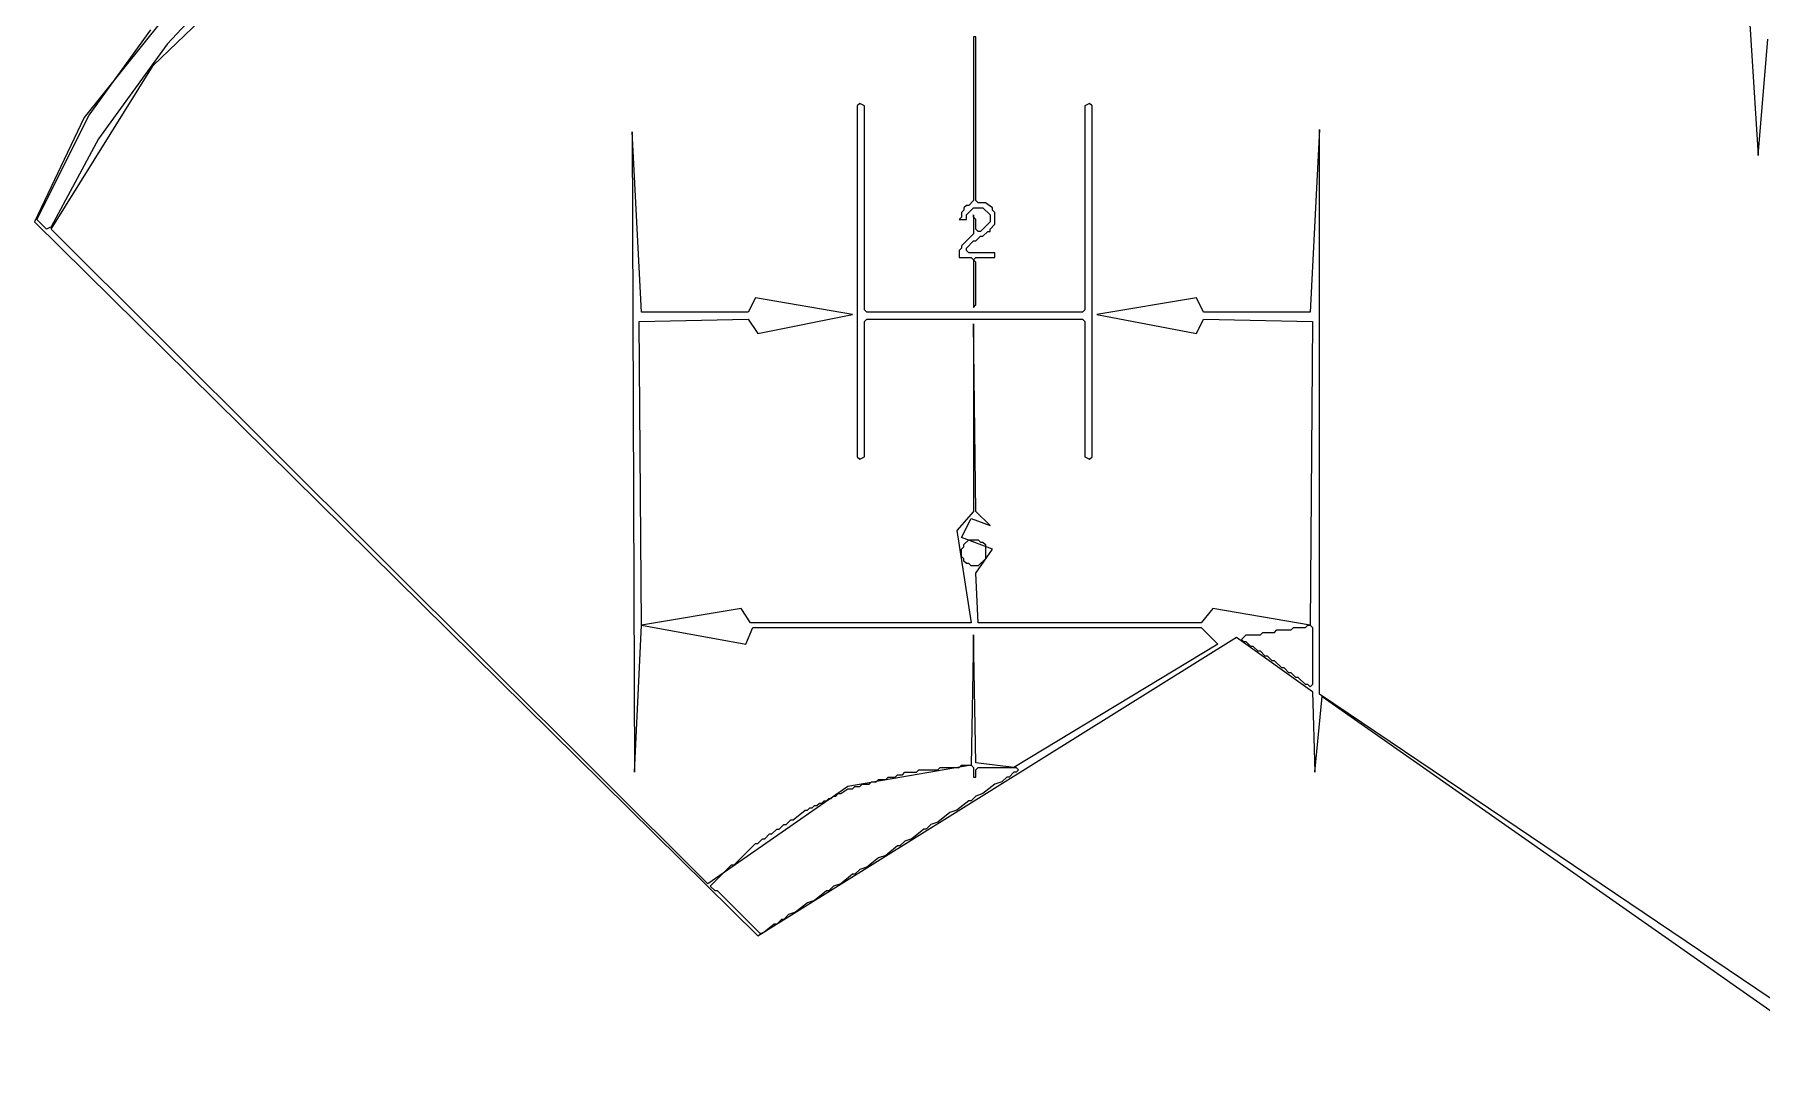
# Model space of a CAD drawing. Extents: x 17 to 323, y -435 to -5.
# Drawn here: x 210.3 to 283.1, y -148.8 to -104.5 of the extents above; entities that cross this region are included whole.
import ezdxf

# ---------------------------------------------------------------- set-up
doc = ezdxf.new("R2010")
doc.units = 0

msp = doc.modelspace()

# ---------------------------------------------------------------- linework, layer by layer
at = {"layer": 'CONTOURS'}
for p, q in [((215.3, -105.8), (222.1, -99.3)), ((218, -101), (212.4, -108)), ((218.7, -101.9), (215.9, -104.9)), ((282.6, -103.4), (283, -109.6)), ((212.6, -107.9), (215.2, -104.3)), ((250, -104.6), (249.9, -104.6)), ((249.9, -104.6), (249.9, -111.5)), ((250, -111.5), (250, -104.6)), ((283, -109.6), (283.4, -104.7)), ((215.9, -104.9), (213, -108.9)), ((211, -112.7), (215.3, -105.8)), ((245.1, -107.4), (245, -107.5)), ((245, -107.5), (245, -122.3)), ((245.3, -107.5), (245.1, -107.4)), ((245.3, -116.1), (245.3, -107.5)), ((254.8, -107.4), (254.6, -107.5)), ((254.6, -107.5), (254.6, -116.1)), ((254.9, -107.5), (254.8, -107.4)), ((254.9, -122.3), (254.9, -107.5)), ((212.4, -108), (210.3, -112.4)), ((210.4, -112.3), (212.6, -107.9)), ((264.5, -108.5), (264.1, -116.2)), ((264.5, -132.3), (264.5, -108.5)), ((213, -108.9), (211, -112.6)), ((235.9, -116.2), (235.5, -108.6)), ((235.5, -108.6), (235.6, -135.6)), ((249.5, -111.9), (249.4, -112)), ((249.4, -112), (249.4, -112.2)), ((249.6, -111.7), (249.5, -111.8)), ((249.5, -111.8), (249.5, -111.9)), ((249.7, -111.7), (249.6, -111.7)), ((249.6, -112.1), (249.9, -111.8)), ((249.6, -112.3), (249.6, -112.1)), ((249.9, -111.5), (249.7, -111.7)), ((249.9, -111.8), (250.3, -111.8)), ((249.9, -112.2), (249.9, -112.1)), ((249.9, -112.1), (249.9, -112.9)), ((250.1, -111.6), (250, -111.5)), ((250.4, -111.6), (250.1, -111.6)), ((250.3, -111.8), (250.6, -112.1)), ((250.7, -111.8), (250.4, -111.6)), ((250.6, -112.1), (250.6, -112.4)), ((250.7, -111.9), (250.7, -111.8)), ((250.8, -112), (250.7, -111.9)), ((250.8, -112.5), (250.8, -112)), ((210.3, -112.4), (240.8, -142.5)), ((210.8, -112.7), (210.4, -112.3)), ((211, -112.6), (210.8, -112.7)), ((238.7, -140.3), (211, -112.7)), ((249.4, -112.2), (249.3, -112.3)), ((249.3, -112.3), (249.6, -112.3)), ((250, -112.3), (249.9, -112.2)), ((250, -112.7), (250, -112.3)), ((250.1, -112.8), (250, -112.7)), ((250.2, -112.8), (250.1, -112.8)), ((250.6, -112.4), (250.2, -112.8)), ((250.3, -113), (250.5, -112.8)), ((250.5, -112.8), (250.6, -112.8)), ((250.6, -112.7), (250.8, -112.5)), ((250.6, -112.8), (250.6, -112.7)), ((249.4, -113.5), (249.3, -113.6)), ((249.3, -113.6), (249.3, -113.9)), ((249.9, -112.9), (249.4, -113.4)), ((249.4, -113.4), (249.4, -113.5)), ((249.6, -113.5), (249.9, -113.2)), ((249.6, -113.6), (249.6, -113.5)), ((249.7, -113.7), (249.6, -113.6)), ((249.9, -113.2), (250, -113.2)), ((250, -113.2), (250.2, -113)), ((250.2, -113), (250.3, -113)), ((249.3, -113.9), (249.8, -113.9)), ((250.8, -113.7), (249.7, -113.7)), ((249.8, -113.9), (249.9, -114)), ((249.9, -114), (250, -113.9)), ((249.9, -114), (249.9, -116)), ((250, -114.1), (249.9, -114)), ((250, -113.9), (250.8, -113.9)), ((250, -115.9), (250, -114.1)), ((250.8, -113.9), (250.8, -113.7)), ((240.7, -115.6), (240.4, -116.2)), ((244.8, -116.3), (240.7, -115.6)), ((259.3, -115.6), (255.1, -116.3)), ((259.6, -116.2), (259.3, -115.6)), ((235.8, -116.6), (240.4, -116.5)), ((240.4, -116.2), (235.9, -116.2)), ((240.4, -116.5), (240.8, -117.1)), ((240.8, -117.1), (244.8, -116.3)), ((245.4, -116.2), (245.3, -116.1)), ((245.3, -116.6), (245.4, -116.5)), ((254.5, -116.2), (245.4, -116.2)), ((245.4, -116.5), (254.5, -116.5)), ((249.9, -116), (250, -115.9)), ((254.6, -116.1), (254.5, -116.2)), ((254.5, -116.5), (254.6, -116.6)), ((255.1, -116.3), (259.3, -117.1)), ((259.3, -117.1), (259.6, -116.5)), ((264.1, -116.2), (259.6, -116.2)), ((259.6, -116.5), (264.2, -116.6)), ((235.9, -129.4), (235.8, -116.6)), ((245.3, -122.3), (245.3, -116.6)), ((250, -124.6), (249.9, -116.7)), ((249.9, -116.7), (249.9, -124.6)), ((254.6, -116.6), (254.6, -122.3)), ((264.2, -116.6), (264.1, -129.4)), ((245, -122.3), (245.1, -122.4)), ((245.1, -122.4), (245.3, -122.3)), ((254.6, -122.3), (254.8, -122.4)), ((254.8, -122.4), (254.9, -122.3)), ((249.9, -124.6), (249.2, -125.4)), ((249.4, -125.7), (249.8, -124.9)), ((249.8, -124.9), (250.6, -125.2)), ((250.6, -125.2), (250, -124.6)), ((249.2, -125.4), (249.8, -129.3)), ((250.7, -126.2), (249.4, -125.7)), ((249.5, -126), (249.7, -125.8)), ((249.5, -126.1), (249.5, -126)), ((249.7, -125.8), (250.1, -125.8)), ((250.1, -125.8), (250.2, -125.9)), ((250.2, -125.9), (250.3, -125.9)), ((250.3, -125.9), (250.4, -126)), ((250.4, -126), (250.4, -126.6)), ((249.4, -126.2), (249.5, -126.1)), ((249.4, -126.5), (249.4, -126.2)), ((249.5, -126.6), (249.4, -126.5)), ((249.5, -126.7), (249.5, -126.6)), ((249.6, -126.8), (249.5, -126.7)), ((250, -127.2), (250.7, -126.2)), ((250.4, -126.6), (250.1, -126.9)), ((249.7, -126.8), (249.6, -126.8)), ((249.8, -126.9), (249.7, -126.8)), ((250.1, -126.9), (249.8, -126.9)), ((250.1, -129.3), (250, -127.2)), ((240.1, -128.7), (235.9, -129.4)), ((240.5, -129.3), (240.1, -128.7)), ((260, -128.7), (259.5, -129.3)), ((264.1, -129.4), (260, -128.7)), ((235.6, -135.6), (235.9, -129.4)), ((235.9, -129.4), (240.3, -130.2)), ((240.3, -130.2), (240.6, -129.5)), ((249.8, -129.3), (240.5, -129.3)), ((240.6, -129.5), (259.5, -129.5)), ((259.5, -129.3), (250.1, -129.3)), ((259.5, -129.5), (260.2, -130.2)), ((262.6, -129.7), (262.7, -129.6)), ((262.7, -129.6), (263.3, -129.6)), ((263.3, -129.6), (263.4, -129.5)), ((263.4, -129.5), (263.9, -129.5)), ((263.9, -129.5), (264, -129.4)), ((264, -129.4), (264.1, -129.4)), ((264.1, -129.4), (264.2, -129.5)), ((264.2, -129.5), (264.2, -131.9)), ((240.8, -142.5), (261, -129.9)), ((249.9, -129.8), (249.8, -135.3)), ((250, -135.2), (249.9, -129.8)), ((260.2, -130.2), (251.6, -135.4)), ((261, -129.9), (264.2, -132.2)), ((261.2, -130), (261.4, -129.8)), ((261.3, -130.1), (261.2, -130)), ((261.4, -130.1), (261.3, -130.1)), ((261.4, -129.8), (262, -129.8)), ((261.6, -130.3), (261.4, -130.1)), ((261.7, -130.3), (261.6, -130.3)), ((261.9, -130.5), (261.7, -130.3)), ((262, -129.8), (262.1, -129.7)), ((262.1, -129.7), (262.6, -129.7)), ((262, -130.5), (261.9, -130.5)), ((262.2, -130.7), (262, -130.5)), ((262.3, -130.7), (262.2, -130.7)), ((262.5, -130.9), (262.3, -130.7)), ((262.6, -130.9), (262.5, -130.9)), ((262.9, -131.2), (262.6, -130.9)), ((263, -131.2), (262.9, -131.2)), ((263.2, -131.4), (263, -131.2)), ((263.3, -131.4), (263.2, -131.4)), ((263.5, -131.6), (263.3, -131.4)), ((263.6, -131.6), (263.5, -131.6)), ((263.9, -131.9), (263.6, -131.6)), ((264, -131.9), (263.9, -131.9)), ((264.1, -132), (264, -131.9)), ((264.2, -131.9), (264.1, -132)), ((264.2, -132.2), (264.3, -135.6)), ((264.3, -135.6), (264.6, -132.4)), ((288.2, -148.3), (264.5, -132.3)), ((264.6, -132.4), (288, -148.8)), ((249.8, -135.3), (244.6, -136.2)), ((248.4, -135.5), (248.5, -135.4)), ((248.5, -135.4), (249.3, -135.4)), ((249.3, -135.4), (249.4, -135.3)), ((249.4, -135.3), (249.8, -135.3)), ((249.8, -135.3), (249.9, -135.4)), ((249.9, -135.4), (249.9, -135.8)), ((251.6, -135.4), (250, -135.2)), ((250, -135.5), (250.1, -135.4)), ((250.1, -135.4), (251.7, -135.4)), ((251.7, -135.4), (251.8, -135.5)), ((245.1, -136.2), (245.2, -136.1)), ((245.2, -136.1), (245.5, -136.1)), ((245.5, -136.1), (245.6, -136)), ((245.6, -136), (245.8, -136)), ((245.8, -136), (245.9, -135.9)), ((245.9, -135.9), (246.2, -135.9)), ((246.2, -135.9), (246.3, -135.8)), ((246.3, -135.8), (246.6, -135.8)), ((246.6, -135.8), (246.7, -135.7)), ((246.7, -135.7), (246.9, -135.7)), ((246.9, -135.7), (247, -135.6)), ((247, -135.6), (247.5, -135.6)), ((247.5, -135.6), (247.6, -135.5)), ((247.6, -135.5), (248.4, -135.5)), ((249.9, -135.8), (250, -135.8)), ((250, -135.8), (250, -135.5)), ((250.8, -136.1), (250.3, -136.5)), ((251.1, -136), (250.8, -136.1)), ((251.3, -135.8), (251.1, -136)), ((251.4, -135.8), (251.3, -135.8)), ((251.6, -135.6), (251.4, -135.8)), ((251.7, -135.6), (251.6, -135.6)), ((251.8, -135.5), (251.7, -135.6)), ((244.6, -136.2), (238.7, -140.3)), ((243.3, -137), (243.4, -136.9)), ((243.4, -136.9), (243.5, -136.9)), ((243.5, -136.9), (243.6, -136.8)), ((243.6, -136.8), (243.7, -136.8)), ((243.7, -136.8), (243.8, -136.7)), ((243.8, -136.7), (243.9, -136.7)), ((243.9, -136.7), (244, -136.6)), ((244, -136.6), (244.1, -136.6)), ((244.1, -136.6), (244.2, -136.5)), ((244.2, -136.5), (244.3, -136.5)), ((244.3, -136.5), (244.6, -136.3)), ((244.6, -136.3), (244.8, -136.3)), ((244.8, -136.3), (244.9, -136.2)), ((244.9, -136.2), (245.1, -136.2)), ((249.7, -136.8), (249.2, -137.2)), ((249.8, -136.8), (249.7, -136.8)), ((250, -136.6), (249.8, -136.8)), ((250.3, -136.5), (250, -136.6)), ((242, -137.8), (242.2, -137.6)), ((242.2, -137.6), (242.3, -137.6)), ((242.3, -137.6), (242.8, -137.2)), ((242.8, -137.2), (242.9, -137.2)), ((242.9, -137.2), (243, -137.1)), ((243, -137.1), (243.1, -137.1)), ((243.1, -137.1), (243.2, -137)), ((243.2, -137), (243.3, -137)), ((248.9, -137.3), (248.4, -137.7)), ((249.2, -137.2), (248.9, -137.3)), ((241.1, -138.4), (241.3, -138.2)), ((241.3, -138.2), (241.4, -138.2)), ((241.4, -138.2), (241.6, -138)), ((241.6, -138), (241.7, -138)), ((241.7, -138), (241.9, -137.8)), ((241.9, -137.8), (242, -137.8)), ((247.8, -138), (247.3, -138.4)), ((247.9, -138), (247.8, -138)), ((248.1, -137.8), (247.9, -138)), ((248.4, -137.7), (248.1, -137.8)), ((239.8, -139.5), (240.7, -138.6)), ((240.7, -138.6), (240.8, -138.6)), ((240.8, -138.6), (241, -138.4)), ((241, -138.4), (241.1, -138.4)), ((246.2, -139.1), (245.9, -139.2)), ((246.7, -138.7), (246.2, -139.1)), ((246.8, -138.7), (246.7, -138.7)), ((247, -138.5), (246.8, -138.7)), ((247.3, -138.4), (247, -138.5)), ((238.8, -140.4), (239.7, -139.5)), ((239.7, -139.5), (239.8, -139.5)), ((245.1, -139.7), (244.9, -139.9)), ((245.4, -139.6), (245.1, -139.7)), ((245.9, -139.2), (245.4, -139.6)), ((239, -140.6), (238.8, -140.4)), ((244, -140.4), (243.8, -140.6)), ((244.3, -140.3), (244, -140.4)), ((244.8, -139.9), (244.3, -140.3)), ((244.9, -139.9), (244.8, -139.9)), ((239.1, -140.6), (239, -140.6)), ((240.9, -142.4), (239.1, -140.6)), ((242.9, -141.1), (242.4, -141.5)), ((243.2, -141), (242.9, -141.1)), ((243.7, -140.6), (243.2, -141)), ((243.8, -140.6), (243.7, -140.6)), ((241.5, -142), (241, -142.4)), ((241.6, -142), (241.5, -142)), ((241.8, -141.8), (241.6, -142)), ((241.9, -141.8), (241.8, -141.8)), ((242.1, -141.6), (241.9, -141.8)), ((242.4, -141.5), (242.1, -141.6)), ((241, -142.4), (240.9, -142.4))]:
    msp.add_line(p, q, dxfattribs=at)

doc.saveas('drawing.dxf')
